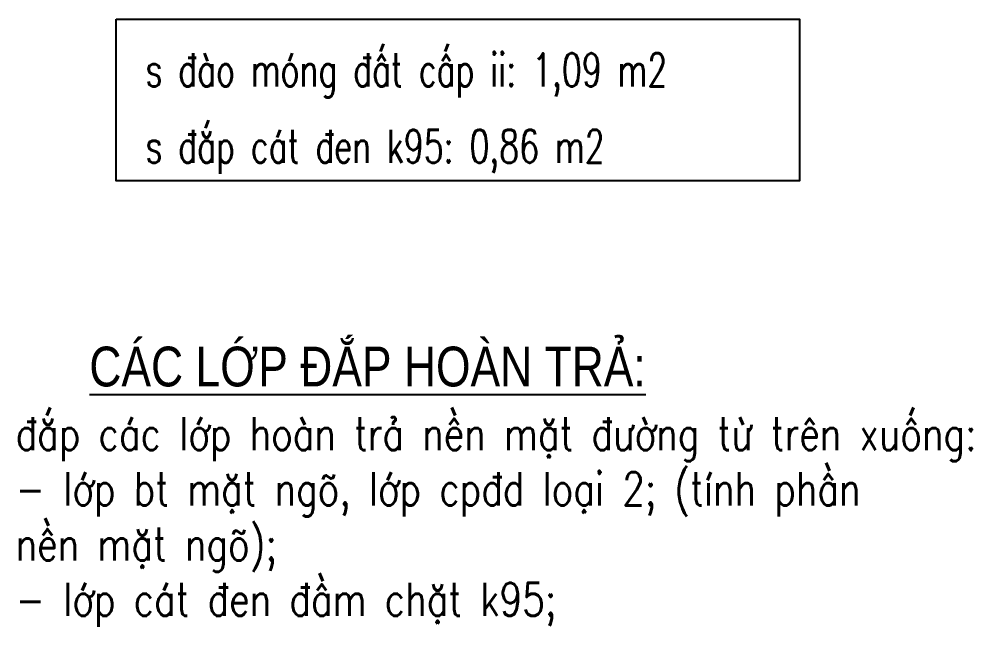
# Model space of a CAD drawing. Header units: inches. Extents: x -676 to 53517, y -16349 to 46516.
# Drawn here: x 28390 to 29829, y -1545 to -628 of the extents above; entities that cross this region are included whole.
import ezdxf

# ---------------------------------------------------------------- set-up
doc = ezdxf.new("R2010")
doc.units = ezdxf.units.IN
doc.header["$MEASUREMENT"] = 0
for name, color, linetype, lineweight in [('LC Net thay', 7, 'Continuous', 25), ('LC Text1', 3, 'Continuous', 20), ('LC Text2', 7, 'Continuous', 25)]:
    doc.layers.add(name, color=color, linetype=linetype, lineweight=lineweight)
doc.styles.add('LC 3', font='vnsimli.shx', dxfattribs={"width": 0.75})
doc.styles.add('T2', font='', dxfattribs={"width": 0.8})
doc.styles.get('T2').set_extended_font_data('.VnArialH')

msp = doc.modelspace()

# ---------------------------------------------------------------- linework, layer by layer
at = {"layer": 'LC Net thay'}
msp.add_lwpolyline([(28537, -628.2), (29568.4, -628.2), (29568.4, -872.4), (28537, -872.4)], close=True, dxfattribs=at)

# ---------------------------------------------------------------- texts
at = {"layer": 'LC Text1', "color": 3, "style": 'LC 3', "width": 0.7}
for s, p in [('s ®µo mãng ®Êt cÊp ii: 1,09 m2', (28581.3, -729.7)), ('s ®¾p c¸t ®en k95: 0,86 m2', (28581.3, -845.1))]:
    msp.add_text(s, height=50, dxfattribs=at).set_placement(p)
at = {"layer": 'LC Text1', "color": 3, "insert": (28385.3, -1228.7), "char_height": 50.002, "width": 1507.031, "attachment_point": 1, "rotation": 359.9992, "style": 'LC 3'}
msp.add_mtext('{\\W0.8;®¾p c¸c líp hoµn tr¶ nÒn mÆt ®\xadêng tõ trªn xuèng:\\P- líp bt mÆt ngâ, líp cp®d lo¹i 2; (tÝnh phÇn nÒn mÆt ngâ);\\P- líp c¸t ®en ®Çm chÆt k95;}', dxfattribs=at)
at = {"layer": 'LC Text2', "style": 'T2', "width": 0.8}
msp.add_text('%%Uc¸c líp ®¾p hoµn tr¶:', height=60.002, rotation=359.9992, dxfattribs=at).set_placement((28496.5, -1182.5))

doc.saveas('drawing.dxf')
